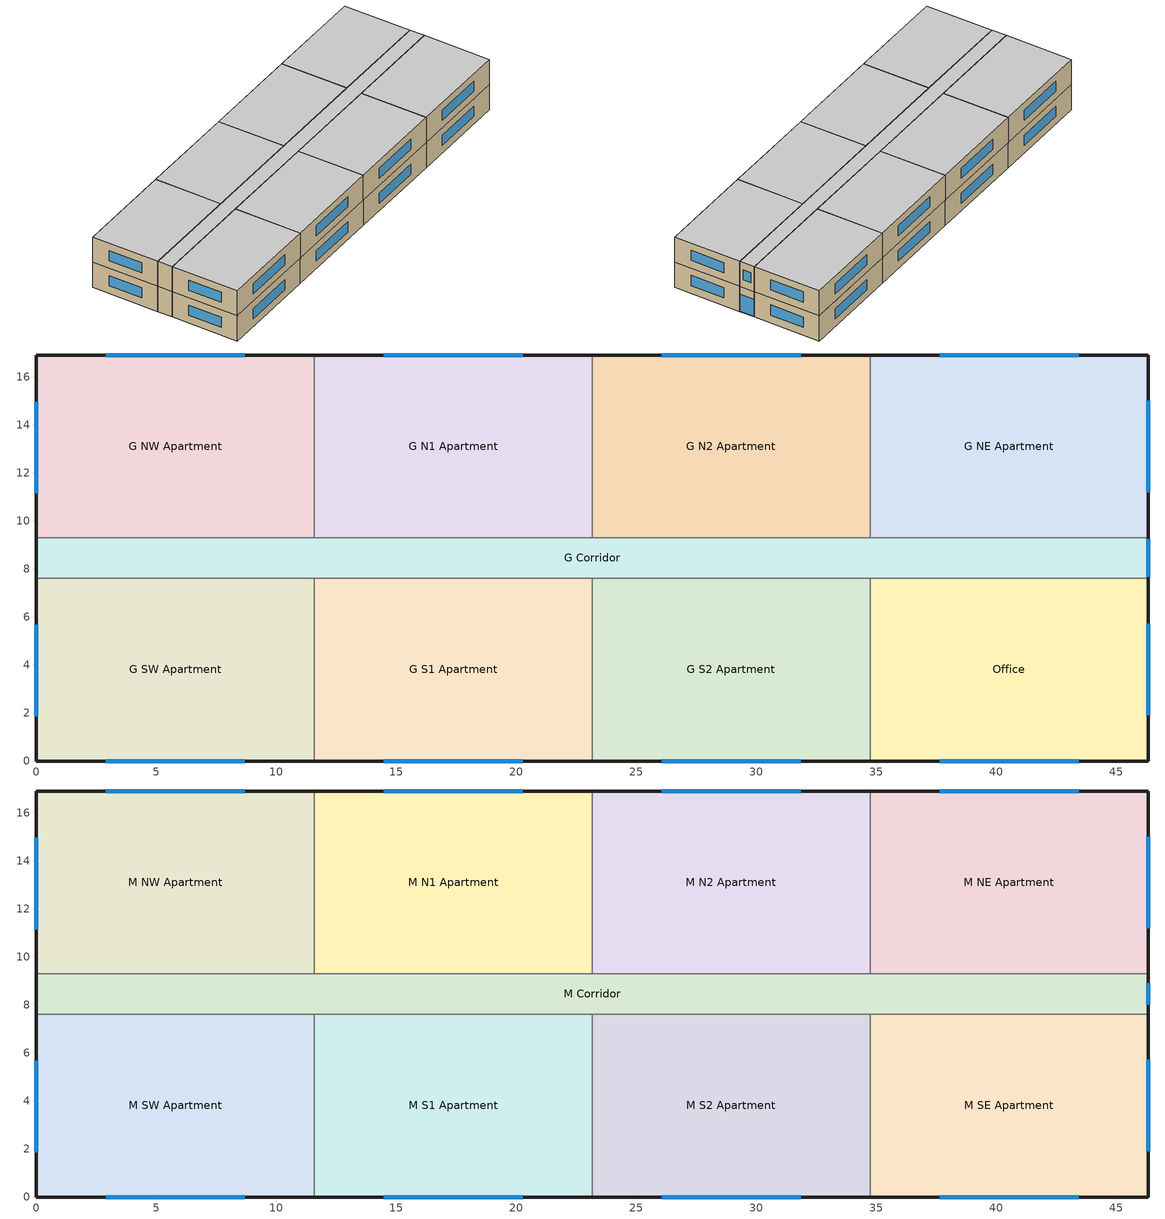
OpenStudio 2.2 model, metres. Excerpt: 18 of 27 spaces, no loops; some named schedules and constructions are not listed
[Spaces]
G S1 Apartment
 floor ground: 23.16,7.62 23.16,0 11.58,0 11.58,7.62 z0
 wall outside: 11.58,0 23.16,0 z0:3.05
 wall to G S2 Apartment: 23.16,0 23.16,7.62 z0:3.05
 wall to G Corridor: 23.16,7.62 11.58,7.62 z0:3.05
 wall to G SW Apartment: 11.58,7.62 11.58,0 z0:3.05
 window: 14.48,0 20.27,0 z0.95:2.17
 ceiling adiabatic (Floor Adiabatic construction): 23.16,0 23.16,7.62 11.58,7.62 11.58,0 z3.05
G S2 Apartment
 floor ground: 34.75,7.62 34.75,0 23.16,0 23.16,7.62 z0
 wall outside: 23.16,0 34.75,0 z0:3.05
 wall to Office: 34.75,0 34.75,7.62 z0:3.05
 wall to G Corridor: 34.75,7.62 23.16,7.62 z0:3.05
 window: 26.06,0 31.85,0 z0.95:2.17
 ceiling adiabatic (Floor Adiabatic construction): 34.75,0 34.75,7.62 23.16,7.62 23.16,0 z3.05
G NE Apartment
 floor ground: 46.33,16.92 46.33,9.3 34.75,9.3 34.75,16.92 z0
 wall outside: 46.33,9.3 46.33,16.92 34.75,16.92 z0:3.05
 wall to G Corridor: 34.75,9.3 46.33,9.3 z0:3.05
 wall to G N2 Apartment: 34.75,16.92 34.75,9.3 z0:3.05
 window: 46.33,11.2 46.33,15.01 / 43.43,16.92 37.64,16.92 z0.95:2.17
 ceiling adiabatic (Floor Adiabatic construction): 46.33,9.3 46.33,16.92 34.75,16.92 34.75,9.3 z3.05
G NW Apartment
 floor ground: 11.58,16.92 11.58,9.3 0,9.3 0,16.92 z0
 wall outside: 11.58,16.92 0,16.92 0,9.3 z0:3.05
 wall to G N1 Apartment: 11.58,9.3 11.58,16.92 z0:3.05
 wall to G Corridor: 0,9.3 11.58,9.3 z0:3.05
 window: 8.69,16.92 2.89,16.92 / 0,14.97 0,11.16 z0.95:2.17
 ceiling adiabatic (Floor Adiabatic construction): 11.58,9.3 11.58,16.92 0,16.92 0,9.3 z3.05
G N1 Apartment
 floor ground: 23.16,16.92 23.16,9.3 11.58,9.3 11.58,16.92 z0
 wall outside: 23.16,16.92 11.58,16.92 z0:3.05
 wall to G N2 Apartment: 23.16,9.3 23.16,16.92 z0:3.05
 wall to G Corridor: 11.58,9.3 23.16,9.3 z0:3.05
 window: 20.27,16.92 14.48,16.92 z0.95:2.17
 ceiling adiabatic (Floor Adiabatic construction): 23.16,9.3 23.16,16.92 11.58,16.92 11.58,9.3 z3.05
Office
 floor ground: 46.33,7.62 46.33,0 34.75,0 34.75,7.62 z0
 wall outside: 34.75,0 46.33,0 46.33,7.62 z0:3.05
 wall to G Corridor: 46.33,7.62 34.75,7.62 z0:3.05
 window: 46.33,1.9 46.33,5.71 / 37.64,0 43.43,0 z0.95:2.17
 ceiling adiabatic (Floor Adiabatic construction): 46.33,0 46.33,7.62 34.75,7.62 34.75,0 z3.05
G Corridor
 floor ground: 46.33,9.3 46.33,7.62 0,7.62 0,9.3 z0
 wall outside: 46.33,7.62 46.33,9.3 / 0,9.3 0,7.62 z0:3.05
 wall to G N2 Apartment: 34.75,9.3 23.16,9.3 z0:3.05
 wall to G SW Apartment: 0,7.62 11.58,7.62 z0:3.05
 window: 46.33,7.67 46.33,9.25 z0.03:2.13
 ceiling adiabatic (Floor Adiabatic construction): 46.33,7.62 46.33,9.3 0,9.3 0,7.62 z3.05
G SW Apartment
 floor ground: 11.58,7.62 11.58,0 0,0 0,7.62 z0
 wall outside: 0,7.62 0,0 11.58,0 z0:3.05
 window: 0,5.68 0,1.87 / 2.9,0 8.69,0 z0.95:2.17
 ceiling adiabatic (Floor Adiabatic construction): 11.58,0 11.58,7.62 0,7.62 0,0 z3.05
G N2 Apartment
 floor ground: 34.75,16.92 34.75,9.3 23.16,9.3 23.16,16.92 z0
 wall outside: 34.75,16.92 23.16,16.92 z0:3.05
 window: 31.85,16.92 26.06,16.92 z0.95:2.17
 ceiling adiabatic (Floor Adiabatic construction): 34.75,9.3 34.75,16.92 23.16,16.92 23.16,9.3 z3.05
M S2 Apartment
 floor adiabatic (Floor Adiabatic construction): 34.75,7.62 34.75,0 23.16,0 23.16,7.62 z3.05
 wall outside: 23.16,0 34.75,0 z3.05:6.1
 wall to M SE Apartment: 34.75,0 34.75,7.62 z3.05:6.1
 wall to M S1 Apartment: 23.16,7.62 23.16,0 z3.05:6.1
 wall to M Corridor: 34.75,7.62 23.16,7.62 z3.05:6.1
 window: 26.06,0 31.85,0 z4:5.22
 ceiling adiabatic (Floor Adiabatic construction): 34.75,0 34.75,7.62 23.16,7.62 23.16,0 z6.1
M SE Apartment
 floor adiabatic (Floor Adiabatic construction): 46.33,7.62 46.33,0 34.75,0 34.75,7.62 z3.05
 wall outside: 34.75,0 46.33,0 46.33,7.62 z3.05:6.1
 wall to M Corridor: 46.33,7.62 34.75,7.62 z3.05:6.1
 window: 37.64,0 43.43,0 / 46.33,1.9 46.33,5.71 z4:5.22
 ceiling adiabatic (Floor Adiabatic construction): 46.33,0 46.33,7.62 34.75,7.62 34.75,0 z6.1
M Corridor
 floor adiabatic (Floor Adiabatic construction): 46.33,9.3 46.33,7.62 0,7.62 0,9.3 z3.05
 wall outside: 0,9.3 0,7.62 / 46.33,7.62 46.33,9.3 z3.05:6.1
 wall to M SW Apartment: 0,7.62 11.58,7.62 z3.05:6.1
 wall to M N1 Apartment: 23.16,9.3 11.58,9.3 z3.05:6.1
 wall to M NE Apartment: 46.33,9.3 34.75,9.3 z3.05:6.1
 wall to M N2 Apartment: 34.75,9.3 23.16,9.3 z3.05:6.1
 wall to M S1 Apartment: 11.58,7.62 23.16,7.62 z3.05:6.1
 wall to M NW Apartment: 11.58,9.3 0,9.3 z3.05:6.1
 window: 46.33,8 46.33,8.91 z4:5.22
 ceiling adiabatic (Floor Adiabatic construction): 46.33,7.62 46.33,9.3 0,9.3 0,7.62 z6.1
M SW Apartment
 floor adiabatic (Floor Adiabatic construction): 11.58,7.62 11.58,0 0,0 0,7.62 z3.05
 wall outside: 0,7.62 0,0 11.58,0 z3.05:6.1
 wall to M S1 Apartment: 11.58,0 11.58,7.62 z3.05:6.1
 window: 0,5.68 0,1.87 / 2.9,0 8.69,0 z4:5.22
 ceiling adiabatic (Floor Adiabatic construction): 11.58,0 11.58,7.62 0,7.62 0,0 z6.1
M NE Apartment
 floor adiabatic (Floor Adiabatic construction): 46.33,16.92 46.33,9.3 34.75,9.3 34.75,16.92 z3.05
 wall outside: 46.33,9.3 46.33,16.92 34.75,16.92 z3.05:6.1
 wall to M N2 Apartment: 34.75,16.92 34.75,9.3 z3.05:6.1
 window: 46.33,11.2 46.33,15.01 / 43.43,16.92 37.64,16.92 z4:5.22
 ceiling adiabatic (Floor Adiabatic construction): 46.33,9.3 46.33,16.92 34.75,16.92 34.75,9.3 z6.1
M N2 Apartment
 floor adiabatic (Floor Adiabatic construction): 34.75,16.92 34.75,9.3 23.16,9.3 23.16,16.92 z3.05
 wall outside: 34.75,16.92 23.16,16.92 z3.05:6.1
 wall to M N1 Apartment: 23.16,16.92 23.16,9.3 z3.05:6.1
 window: 31.85,16.92 26.06,16.92 z4:5.22
 ceiling adiabatic (Floor Adiabatic construction): 34.75,9.3 34.75,16.92 23.16,16.92 23.16,9.3 z6.1
M N1 Apartment
 floor adiabatic (Floor Adiabatic construction): 23.16,16.92 23.16,9.3 11.58,9.3 11.58,16.92 z3.05
 wall outside: 23.16,16.92 11.58,16.92 z3.05:6.1
 wall to M NW Apartment: 11.58,16.92 11.58,9.3 z3.05:6.1
 window: 20.27,16.92 14.48,16.92 z4:5.22
 ceiling adiabatic (Floor Adiabatic construction): 23.16,9.3 23.16,16.92 11.58,16.92 11.58,9.3 z6.1
M S1 Apartment
 floor adiabatic (Floor Adiabatic construction): 23.16,7.62 23.16,0 11.58,0 11.58,7.62 z3.05
 wall outside: 11.58,0 23.16,0 z3.05:6.1
 window: 14.48,0 20.27,0 z4:5.22
 ceiling adiabatic (Floor Adiabatic construction): 23.16,0 23.16,7.62 11.58,7.62 11.58,0 z6.1
M NW Apartment
 floor adiabatic (Floor Adiabatic construction): 11.58,16.92 11.58,9.3 0,9.3 0,16.92 z3.05
 wall outside: 11.58,16.92 0,16.92 0,9.3 z3.05:6.1
 window: 0,14.97 0,11.16 / 8.69,16.92 2.89,16.92 z4:5.22
 ceiling adiabatic (Floor Adiabatic construction): 11.58,9.3 11.58,16.92 0,16.92 0,9.3 z6.1
[Site]
Miami Intl Ap_FL_USA: Latitude {deg}=25.82; Longitude {deg}=-80.3; Time Zone {hr}=-5; Elevation {m}=11; Terrain=City
[Building]
-MidriseApartment-ASHRAE 169-2006-1A created: 2017-11-09 22:05:49 +0000: North Axis {deg}=0; Default Construction Set=90.1-2004 - MidApt - ASHRAE 169-2006-1A; Standards Number of Stories=4; Standards Number of Above Ground Stories=0; Standards Building Type=MidriseApartment
[Site:WaterMainsTemperature]
Calculation Method=Correlation; Annual Average Outdoor Air Temperature {C}=24.4917; Maximum Difference In Monthly Average Outdoor Air Temperatures {deltaC}=8.7
[SizingPeriod:DesignDay] Barometric Pressure {Pa}=101193; Sky Clearness=0; Rain Indicator=0; Snow Indicator=0; Day of Month=21; Daylight Saving Time Indicator=0; Humidity Indicating Type=Wetbulb; Dry-Bulb Temperature Range Modifier Type=DefaultMultipliers
Name | Maximum Dry-Bulb Temperature {C} | Daily Dry-Bulb Temperature Range {deltaC} | Humidity Indicating Conditions at Maximum Dry-Bulb | Wind Speed {m/s} | Wind Direction {deg} | Month | Day Type | Solar Model Indicator | ASHRAE Taub | ASHRAE Taud
Miami Intl Ap Ann Clg .4% Condns DB=>MWB | 33.2 | 6.7 | 25.3 | 4.5 | 140 | 7 | SummerDesignDay | ASHRAETau | 0.528 | 1.905
Miami Intl Ap Ann Htg 99.6% Condns DB | 8.7 | 0 | 8.7 | 3.8 | 340 | 1 | WinterDesignDay | ASHRAEClearSky
[Site:GroundTemperature:BuildingSurface]
21, 20.99, 21.02, 21.1, 21.15, 23.31, 23.66, 23.73, 23.74, 21.53, 21.21, 21.08
[ClimateZones]
Climate Zone Value 1=1A
[Material:NoMass] Thermal Absorptance=0.9; Solar Absorptance=0.7
Name | Roughness | Thermal Resistance {m2-K/W} | Visible Absorptance
CP02 CARPET PAD | VeryRough | 0.21648 | 0.8
Nonres_Floor_Insulation | MediumSmooth | 2.88292 | 0.7
Typical Insulation R-0.54 | Smooth | 0.0945033 | 0.7
Typical Carpet Pad | Smooth | 0.21648 | 0.8
Typical Insulation R-5.89 | Smooth | 1.03652 | 0.7
Typical Insulation R-14.76 | Smooth | 2.59864 | 0.7
Typical Insulation R-0.58 | Smooth | 0.101875 | 0.7
Typical Insulation | Smooth | 0.0282222 | 0.7
[Material]
Name | Roughness | Thickness {m} | Conductivity {W/m-K} | Density {kg/m3} | Specific Heat {J/kg-K} | Thermal Absorptance | Solar Absorptance | Visible Absorptance
100mm Normalweight concrete floor | MediumSmooth | 0.1016 | 2.31 | 2322 | 832
G01 13mm gypsum board | Smooth | 0.0127 | 0.16 | 800 | 1090 | 0.9 | 0.7 | 0.5
4 in. Normalweight Concrete Floor | MediumRough | 0.1016 | 2.31 | 2322 | 832 | 0.9 | 0.7 | 0.7
25mm Stucco | Smooth | 0.0254 | 0.72 | 1856 | 840 | 0.9 | 0.7 | 0.7
5/8 in. Gypsum Board | MediumSmooth | 0.0159 | 0.16 | 800 | 1090 | 0.9 | 0.7 | 0.7
Roof Membrane | VeryRough | 0.0095 | 0.16 | 1121.29 | 1460 | 0.9 | 0.7 | 0.7
Metal Roof Surface; F08 Metal surface | Smooth | 0.0008 | 45.28 | 7824 | 500 | 0.9 | 0.7 | 0.7
6 in. Normalweight Concrete Floor | MediumRough | 0.1524 | 2.31 | 2322 | 832 | 0.9 | 0.7 | 0.7
8 in. Concrete Block Basement Wall | MediumRough | 0.2032 | 1.326 | 1842 | 912 | 0.9 | 0.7 | 0.7
G05 25mm wood | MediumSmooth | 0.0254 | 0.15 | 608 | 1630 | 0.9 | 0.5 | 0.5
[Construction]
Floor Adiabatic construction: CP02 CARPET PAD, 100mm Normalweight concrete floor, Nonres_Floor_Insulation
Typical Insulated Exterior Mass Floor R-3.11: Typical Insulation R-0.54, 4 in. Normalweight Concrete Floor, Typical Carpet Pad
Typical Insulated Steel Framed Exterior Wall R-8.06: 25mm Stucco, 5/8 in. Gypsum Board, Typical Insulation R-5.89, 5/8 in. Gypsum Board
Typical IEAD Roof R-15.87: Roof Membrane, Typical Insulation R-14.76, Metal Roof Surface
Typical Interior Floor: 100mm Normalweight concrete floor, CP02 CARPET PAD
Typical Interior Wall: G01 13mm gypsum board, G01 13mm gypsum board
Typical Interior Ceiling: CP02 CARPET PAD, 100mm Normalweight concrete floor
Typical Insulated Carpeted 6in Slab Floor: 6 in. Normalweight Concrete Floor, Typical Carpet Pad
Typical Insulated Basement Mass Wall: 8 in. Concrete Block Basement Wall
U 1.22 SHGC 0.25 Sgl Elec Ref Colored 6mm: ECREF-1 COLORED 6MM
Typical Insulated Metal Door R-1.43: F08 Metal surface, Typical Insulation R-0.58
Typical Overhead Door: Typical Insulation
U 1.98 SHGC 0.36 Sgl Ref-B-H Clr 6mm: REF B CLEAR HI 6MM
Typical Interior Window: Clear 3mm
Typical Interior Door; Typical Interior Partition: G05 25mm wood
[DefaultConstructionSet]
90.1-2004 - MidApt - ASHRAE 169-2006-1A: Default Exterior Surface Constructions=Default Surface Constructions 1; Default Interior Surface Constructions=Default Surface Constructions 2; Default Ground Contact Surface Constructions=Default Surface Constructions 3; Default Exterior SubSurface Constructions=Default Sub Surface Constructions 1; Default Interior SubSurface Constructions=Default Sub Surface Constructions 2; Interior Partition Construction=Typical Interior Partition
[DefaultSurfaceConstructions]
Name | Floor Construction | Wall Construction | Roof Ceiling Construction
Default Surface Constructions 1 | Typical Insulated Exterior Mass Floor R-3.11 | Typical Insulated Steel Framed Exterior Wall R-8.06 | Typical IEAD Roof R-15.87
Default Surface Constructions 2 | Typical Interior Floor | Typical Interior Wall | Typical Interior Ceiling
Default Surface Constructions 3 | Typical Insulated Carpeted 6in Slab Floor | Typical Insulated Basement Mass Wall
[DefaultSubSurfaceConstructions]
Name | Fixed Window Construction | Operable Window Construction | Door Construction | Overhead Door Construction | Skylight Construction | Tubular Daylight Dome Construction | Tubular Daylight Diffuser Construction
Default Sub Surface Constructions 1 | U 1.22 SHGC 0.25 Sgl Elec Ref Colored 6mm | U 1.22 SHGC 0.25 Sgl Elec Ref Colored 6mm | Typical Insulated Metal Door R-1.43 | Typical Overhead Door | U 1.98 SHGC 0.36 Sgl Ref-B-H Clr 6mm | Typical Interior Window | Typical Interior Window
Default Sub Surface Constructions 2 | Typical Interior Window | Typical Interior Window | Typical Interior Door
[WindowMaterial:Glazing] Optical Data Type=SpectralAverage; Infrared Transmittance at Normal Incidence=0; Front Side Infrared Hemispherical Emissivity=0.84; Conductivity {W/m-K}=0.9; Dirt Correction Factor for Solar and Visible Transmittance=1; Solar Diffusing=No
Name | Thickness {m} | Solar Transmittance at Normal Incidence | Front Side Solar Reflectance at Normal Incidence | Back Side Solar Reflectance at Normal Incidence | Visible Transmittance at Normal Incidence | Front Side Visible Reflectance at Normal Incidence | Back Side Visible Reflectance at Normal Incidence | Back Side Infrared Hemispherical Emissivity
ECREF-1 COLORED 6MM | 0.006 | 0.099 | 0.219 | 0.219 | 0.155 | 0.073 | 0.073 | 0.84
REF B CLEAR HI 6MM | 0.006 | 0.24 | 0.16 | 0.32 | 0.3 | 0.16 | 0.29 | 0.6
Clear 3mm | 0.003 | 0.837 | 0.075 | 0.075 | 0.898 | 0.081 | 0.081 | 0.84
[Space]
Name | Space Type | Building Story | Thermal Zone
G Corridor | MidriseApartment Corridor | Building Story 1 | G Corridor ZN
M S2 Apartment | MidriseApartment Apartment | Building Story 2 | M S2 Apartment ZN
M SE Apartment | MidriseApartment Apartment | Building Story 2 | M SE Apartment ZN
M SW Apartment | MidriseApartment Apartment | Building Story 2 | M SW Apartment ZN
M Corridor | MidriseApartment Corridor | Building Story 2 | M Corridor ZN
G S1 Apartment | MidriseApartment Apartment | Building Story 1 | G S1 Apartment ZN
G S2 Apartment | MidriseApartment Apartment | Building Story 1 | G S2 Apartment ZN
M NE Apartment | MidriseApartment Apartment | Building Story 2 | M NE Apartment ZN
G NW Apartment | MidriseApartment Apartment | Building Story 1 | G NW Apartment ZN
M N1 Apartment | MidriseApartment Apartment | Building Story 2 | M N1 Apartment ZN
Office | MidriseApartment Office | Building Story 1 | Office ZN
G NE Apartment | MidriseApartment Apartment | Building Story 1 | G NE Apartment ZN
G SW Apartment | MidriseApartment Apartment | Building Story 1 | G SW Apartment ZN
M N2 Apartment | MidriseApartment Apartment | Building Story 2 | M N2 Apartment ZN
G N1 Apartment | MidriseApartment Apartment | Building Story 1 | G N1 Apartment ZN
G N2 Apartment | MidriseApartment Apartment | Building Story 1 | G N2 Apartment ZN
M S1 Apartment | MidriseApartment Apartment | Building Story 2 | M S1 Apartment ZN
M NW Apartment | MidriseApartment Apartment | Building Story 2 | M NW Apartment ZN
[BuildingStory]
Name | Nominal Z Coordinate {m}
Building Story 1 | 0
Building Story 2 | 3.04785
[SpaceType] Standards Building Type=MidriseApartment
Name | Default Schedule Set | Design Specification Outdoor Air Object | Standards Space Type
MidriseApartment Office | MidriseApartment Office Schedule Set | MidriseApartment Office Ventilation | Office
MidriseApartment Corridor | MidriseApartment Corridor Schedule Set | MidriseApartment Corridor Ventilation | Corridor
MidriseApartment Apartment | MidriseApartment Apartment Schedule Set | MidriseApartment Apartment Ventilation | Apartment
[ElectricEquipment:Definition] Design Level Calculation Method=EquipmentLevel; Fraction Latent=0; Fraction Radiant=0; Fraction Lost=0.95
Name | Design Level {W}
Ground Corridor Electric Equipment Definition1 | 16055
Ground Corridor Electric Equipment Definition2 | 161.9
[ElectricEquipment] Space or SpaceType=G Corridor
Name | Electric Equipment Definition | Schedule
G Corridor_Elevators_Equip | Ground Corridor Electric Equipment Definition1 | ApartmentMidRise BLDG_ELEVATORS
Elevators_Lights_Fan | Ground Corridor Electric Equipment Definition2 | ApartmentMidRise ELEV_LIGHT_FAN_SCH_24_7
[ThermostatSetpoint:DualSetpoint] Heating Setpoint Temperature Schedule=ApartmentMidRise HTGSETP_APT_SCH; Cooling Setpoint Temperature Schedule=ApartmentMidRise CLGSETP_APT_SCH
MidriseApartment Corridor Thermostat 1; MidriseApartment Apartment Thermostat 1; MidriseApartment Apartment Thermostat 2; MidriseApartment Apartment Thermostat 3; MidriseApartment Apartment Thermostat 4; MidriseApartment Apartment Thermostat 5; MidriseApartment Apartment Thermostat 6; MidriseApartment Apartment Thermostat 7; MidriseApartment Corridor Thermostat 2; MidriseApartment Apartment Thermostat 8; MidriseApartment Apartment Thermostat 9; MidriseApartment Apartment Thermostat 10
[SpaceInfiltration:DesignFlowRate]
Name | Space or SpaceType | Schedule | Design Flow Rate Calculation Method | Flow per Exterior Surface Area {m3/s-m2} | Constant Term Coefficient | Temperature Term Coefficient | Velocity Term Coefficient | Velocity Squared Term Coefficient | Design Flow Rate {m3/s}
G Corridor Infiltration | G Corridor | ApartmentMidRise INF_COR_SCH | Flow/ExteriorArea | 0.00102523 | 0 | 0 | 0.224 | 0
G N1 Apartment Infiltration | G N1 Apartment | ApartmentMidRise INF_APT_SCH | Flow/ExteriorArea | 0.00102523 | 0 | 0 | 0.224 | 0
G N2 Apartment Infiltration | G N2 Apartment | ApartmentMidRise INF_APT_SCH | Flow/ExteriorArea | 0.00102523 | 0 | 0 | 0.224 | 0
G NE Apartment Infiltration | G NE Apartment | ApartmentMidRise INF_APT_SCH | Flow/ExteriorArea | 0.00102523 | 0 | 0 | 0.224 | 0
G NW Apartment Infiltration | G NW Apartment | ApartmentMidRise INF_APT_SCH | Flow/ExteriorArea | 0.00102523 | 0 | 0 | 0.224 | 0
G S1 Apartment Infiltration | G S1 Apartment | ApartmentMidRise INF_APT_SCH | Flow/ExteriorArea | 0.00102523 | 0 | 0 | 0.224 | 0
G S2 Apartment Infiltration | G S2 Apartment | ApartmentMidRise INF_APT_SCH | Flow/ExteriorArea | 0.00102523 | 0 | 0 | 0.224 | 0
G SW Apartment Infiltration | G SW Apartment | ApartmentMidRise INF_APT_SCH | Flow/ExteriorArea | 0.00102523 | 0 | 0 | 0.224 | 0
M Corridor Infiltration | M Corridor | ApartmentMidRise INF_COR_SCH | Flow/ExteriorArea | 0.00102523 | 0 | 0 | 0.224 | 0
M N1 Apartment Infiltration | M N1 Apartment | ApartmentMidRise INF_APT_SCH | Flow/ExteriorArea | 0.00102523 | 0 | 0 | 0.224 | 0
M N2 Apartment Infiltration | M N2 Apartment | ApartmentMidRise INF_APT_SCH | Flow/ExteriorArea | 0.00102523 | 0 | 0 | 0.224 | 0
M NE Apartment Infiltration | M NE Apartment | ApartmentMidRise INF_APT_SCH | Flow/ExteriorArea | 0.00102523 | 0 | 0 | 0.224 | 0
M NW Apartment Infiltration | M NW Apartment | ApartmentMidRise INF_APT_SCH | Flow/ExteriorArea | 0.00102523 | 0 | 0 | 0.224 | 0
M S1 Apartment Infiltration | M S1 Apartment | ApartmentMidRise INF_APT_SCH | Flow/ExteriorArea | 0.00102523 | 0 | 0 | 0.224 | 0
M S2 Apartment Infiltration | M S2 Apartment | ApartmentMidRise INF_APT_SCH | Flow/ExteriorArea | 0.00102523 | 0 | 0 | 0.224 | 0
M SE Apartment Infiltration | M SE Apartment | ApartmentMidRise INF_APT_SCH | Flow/ExteriorArea | 0.00102523 | 0 | 0 | 0.224 | 0
M SW Apartment Infiltration | M SW Apartment | ApartmentMidRise INF_APT_SCH | Flow/ExteriorArea | 0.00102523 | 0 | 0 | 0.224 | 0
Office Infiltration | Office | ApartmentMidRise INF_OFF_SCH | Flow/ExteriorArea | 0.00102523 | 0 | 0 | 0.224 | 0
G Corridor door Infiltration | G Corridor | ApartmentMidRise INFIL_Door_Opening_SCH_2004_2007 | Flow/Space |  |  |  |  |  | 0.520558
[InternalMass:Definition]
Internal Mass Definition 1: Construction=InteriorFurnishings; Design Level Calculation Method=SurfaceArea/Area; Surface Area per Space Floor Area=2
[InternalMass] Internal Mass Definition=Internal Mass Definition 1
Name | Space or SpaceType
G SW Apartment Mass | G SW Apartment
G NW Apartment Mass | G NW Apartment
G NE Apartment Mass | G NE Apartment
G N1 Apartment Mass | G N1 Apartment
G N2 Apartment Mass | G N2 Apartment
G S1 Apartment Mass | G S1 Apartment
G S2 Apartment Mass | G S2 Apartment
M SW Apartment Mass | M SW Apartment
M NW Apartment Mass | M NW Apartment
M SE Apartment Mass | M SE Apartment
M NE Apartment Mass | M NE Apartment
M N1 Apartment Mass | M N1 Apartment
M N2 Apartment Mass | M N2 Apartment
M S1 Apartment Mass | M S1 Apartment
M S2 Apartment Mass | M S2 Apartment
Office Mass | Office
[ThermalZone] Use Ideal Air Loads=No
Name | Thermostat | Multiplier
G Corridor ZN | MidriseApartment Corridor Thermostat 1
G N1 Apartment ZN | MidriseApartment Apartment Thermostat 1
G N2 Apartment ZN | MidriseApartment Apartment Thermostat 2
G NE Apartment ZN | MidriseApartment Apartment Thermostat 3
G NW Apartment ZN | MidriseApartment Apartment Thermostat 4
G S1 Apartment ZN | MidriseApartment Apartment Thermostat 5
G S2 Apartment ZN | MidriseApartment Apartment Thermostat 6
G SW Apartment ZN | MidriseApartment Apartment Thermostat 7
M Corridor ZN | MidriseApartment Corridor Thermostat 2 | 2
M N1 Apartment ZN | MidriseApartment Apartment Thermostat 8 | 2
M N2 Apartment ZN | MidriseApartment Apartment Thermostat 9 | 2
M NE Apartment ZN | MidriseApartment Apartment Thermostat 10 | 2
M NW Apartment ZN | MidriseApartment Apartment Thermostat 11 | 2
M S1 Apartment ZN | MidriseApartment Apartment Thermostat 12 | 2
M S2 Apartment ZN | MidriseApartment Apartment Thermostat 13 | 2
M SE Apartment ZN | MidriseApartment Apartment Thermostat 14 | 2
M SW Apartment ZN | MidriseApartment Apartment Thermostat 15 | 2
Office ZN | MidriseApartment Office Thermostat 1
[Exterior:Lights]
NonDimming Exterior Lights Def: Exterior Lights Definition=NonDimming Exterior Lights Def; Schedule=ApartmentMidRise Exterior_Lgt_ALWAYS_ON; Control Option=AstronomicalClock
